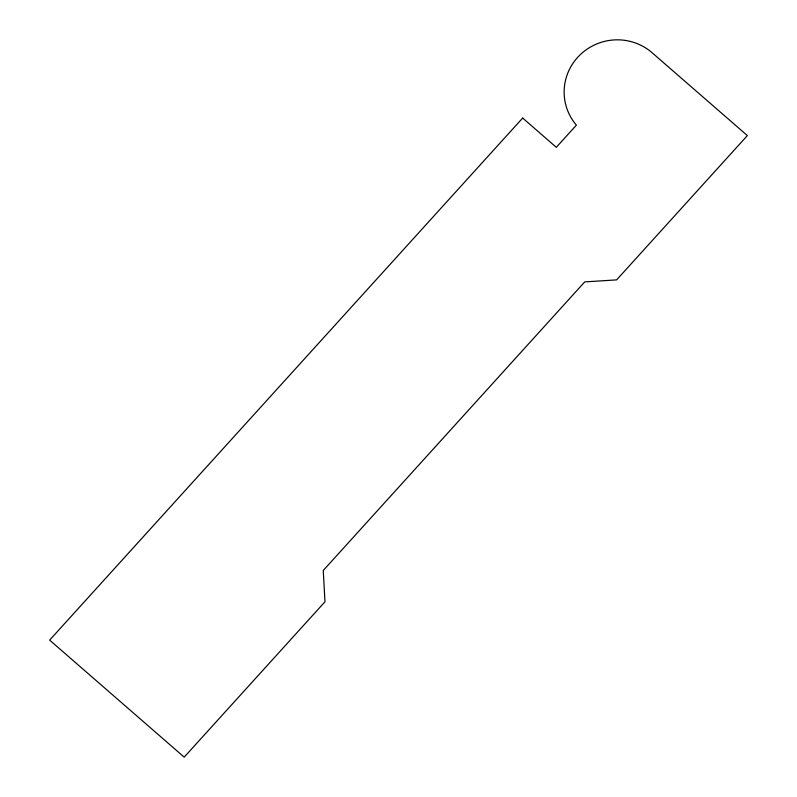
<?xml version="1.0" encoding="UTF-8"?>
<svg xmlns="http://www.w3.org/2000/svg" width="797" height="797" viewBox="0 0 797 797"><rect width="100%" height="100%" fill="white"/><g stroke="black" fill="none" stroke-linecap="round" stroke-linejoin="round"><path stroke-width="1.2" d="M522.663 118.056L49.643 640.121L184.197 757.15L324.987 601.765L323.253 570.483L584.719 281.899L616.619 279.886L747.357 135.59L652.046 52.692A52.781 51.646 -14 0 0 580.226 54.714A52.781 51.646 -14 0 0 576.41 125.119L556.296 147.315L522.663 118.056"/></g></svg>
